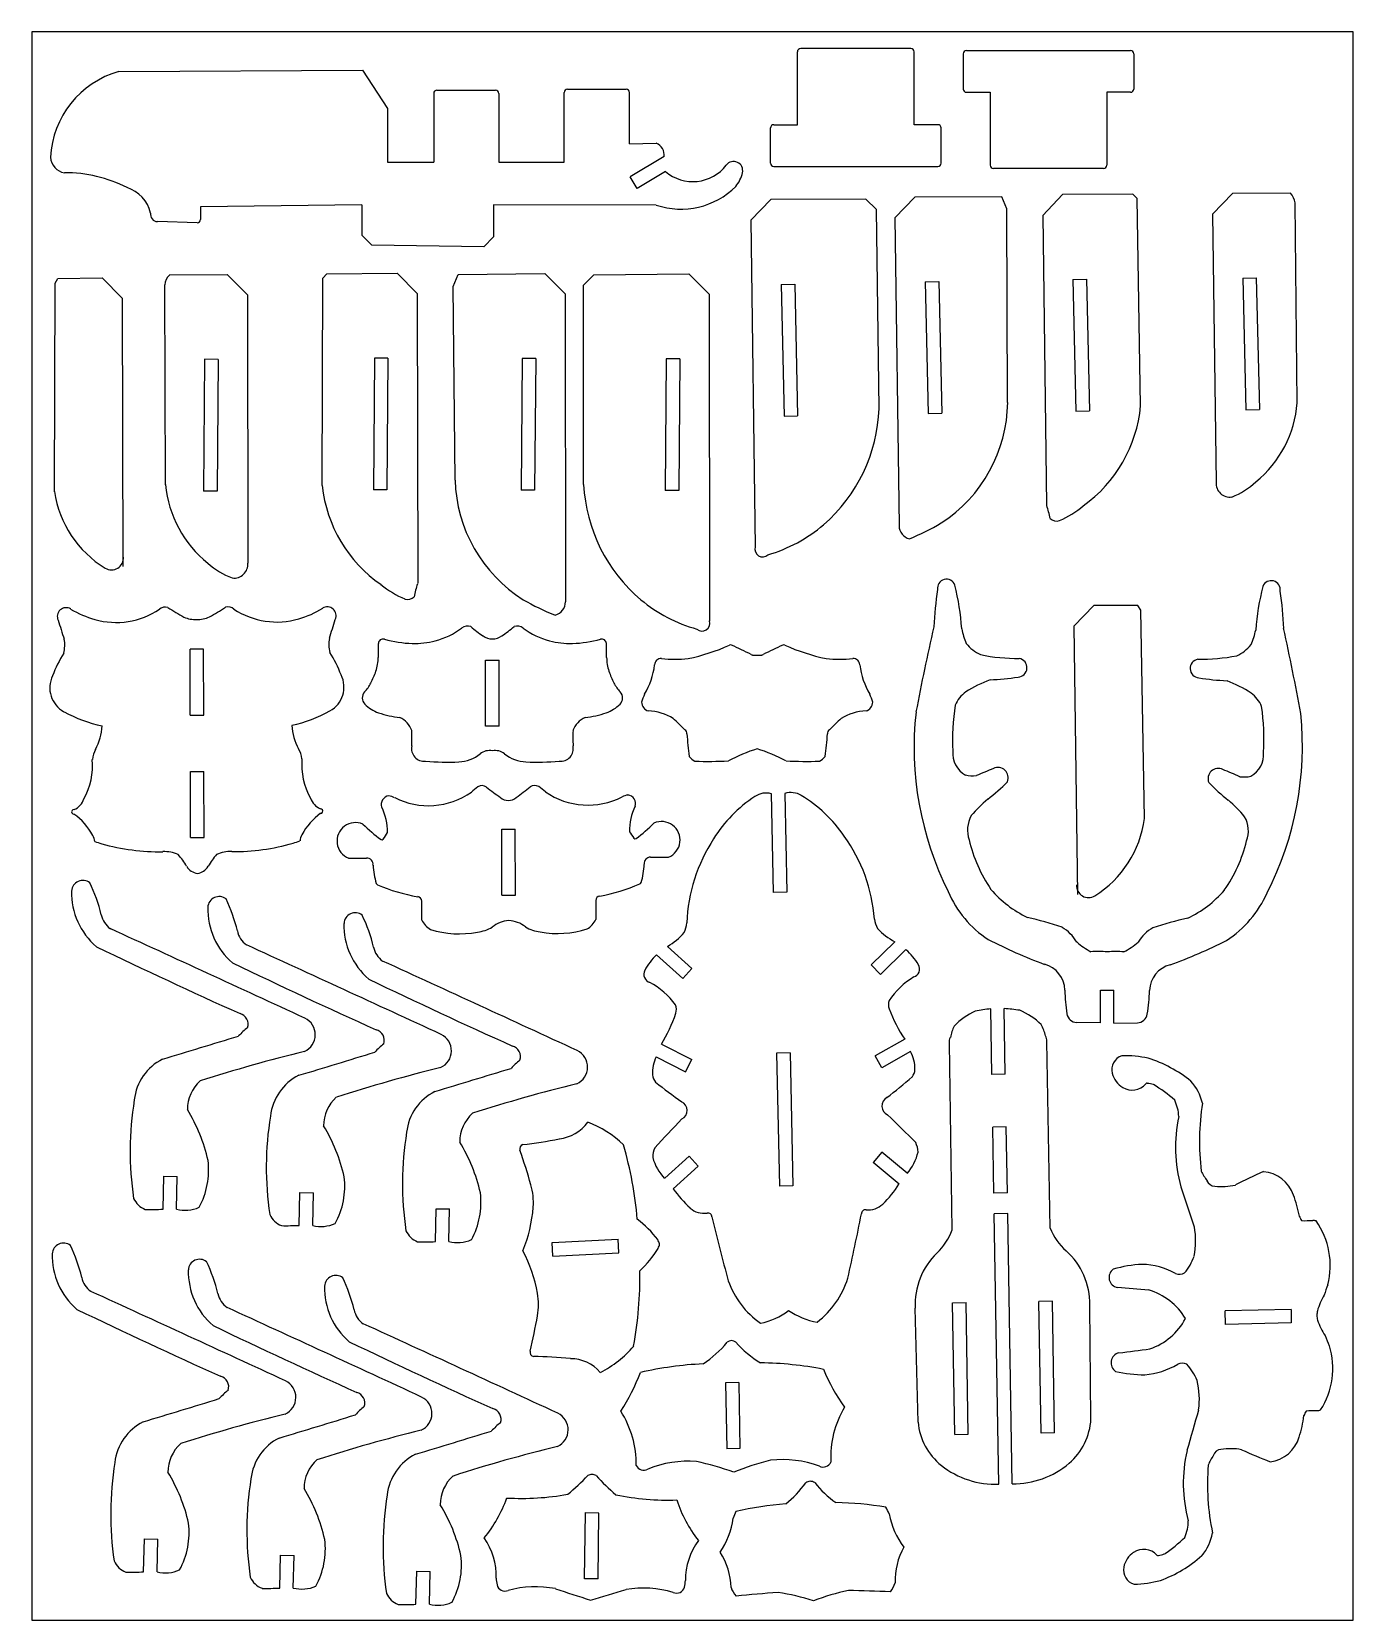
# Model space of a CAD drawing. Extents: x 6 to 206, y 6 to 247.
import ezdxf

# ---------------------------------------------------------------- set-up
doc = ezdxf.new("R2010")
doc.units = 0
doc.header["$MEASUREMENT"] = 0
doc.layers.get('0').update_dxf_attribs({"linetype": 'CONTINUOUS'})

msp = doc.modelspace()

# ---------------------------------------------------------------- linework, layer by layer
at = {"linetype": 'CONTINUOUS'}
for p, q in [((206.32, 246.77), (5.69, 246.77)), ((5.69, 246.77), (5.69, 5.58)), ((206.32, 5.58), (206.32, 246.77)), ((121.93, 232.66), (121.93, 243.72)), ((139.16, 244.22), (122.43, 244.22)), ((139.66, 232.66), (139.66, 243.72)), ((147.6, 243.92), (172.52, 243.92)), ((147.1, 243.42), (147.1, 238.08)), ((173.02, 243.42), (173.02, 238.08)), ((18.91, 240.74), (55.89, 240.92)), ((55.89, 240.92), (59.71, 235.13)), ((66.71, 237.4), (66.71, 226.98)), ((67.21, 237.9), (76.11, 237.9)), ((76.61, 237.4), (76.61, 226.98)), ((86.52, 226.98), (86.52, 237.54)), ((87.02, 238.04), (95.92, 238.04)), ((96.42, 229.76), (96.42, 237.54)), ((147.6, 237.58), (151.2, 237.58)), ((151.2, 237.58), (151.2, 226.52)), ((168.92, 237.58), (168.92, 226.52)), ((172.52, 237.58), (168.92, 237.58)), ((59.71, 235.13), (59.71, 226.98)), ((117.84, 226.82), (117.84, 232.16)), ((118.34, 232.66), (121.93, 232.66)), ((143.25, 232.66), (139.66, 232.66)), ((143.75, 226.82), (143.75, 232.16)), ((96.42, 229.76), (100.49, 229.85)), ((59.71, 226.98), (66.71, 226.98)), ((76.61, 226.98), (86.52, 226.98)), ((101.69, 227.81), (96.56, 224.75)), ((97.61, 222.99), (96.56, 224.75)), ((101.9, 225.55), (97.61, 222.99)), ((118.34, 226.32), (143.25, 226.32)), ((168.42, 226.02), (151.7, 226.02)), ((162.19, 222.04), (159.18, 218.89)), ((172.84, 222.09), (162.19, 222.04)), ((173.5, 221.46), (172.84, 222.09)), ((187.99, 222.23), (184.97, 219.08)), ((196.78, 222.26), (187.99, 222.23)), ((55.81, 220.48), (31.31, 220.21)), ((31.31, 220.21), (31.31, 218.26)), ((55.81, 220.48), (55.81, 215.88)), ((100.48, 220.46), (75.81, 220.5)), ((75.81, 220.5), (75.81, 215.62)), ((117.89, 221.3), (114.87, 218.15)), ((132.34, 221.35), (117.89, 221.3)), ((133.94, 219.8), (132.34, 221.35)), ((134.34, 189.55), (133.94, 219.8)), ((139.76, 221.67), (136.75, 218.52)), ((152.95, 221.72), (139.76, 221.67)), ((153.71, 219.88), (152.95, 221.72)), ((153.85, 190.5), (153.71, 219.88)), ((174.04, 189.96), (173.5, 221.46)), ((197.82, 190.44), (197.5, 220.78)), ((30.79, 217.76), (24.77, 217.94)), ((114.87, 218.15), (115.52, 168.54)), ((136.75, 218.52), (137.36, 171.77)), ((159.18, 218.89), (159.75, 174.91)), ((184.97, 219.08), (185.51, 178.35)), ((55.81, 215.88), (57.31, 214.36)), ((75.81, 215.62), (74.31, 214.14)), ((74.31, 214.14), (57.31, 214.36)), ((26.57, 209.84), (35.37, 209.93)), ((35.37, 209.93), (38.42, 206.82)), ((49.86, 209.37), (50.51, 210.01)), ((50.51, 210.01), (61.16, 210.12)), ((61.16, 210.12), (64.22, 207.01)), ((69.67, 208.07), (70.4, 209.93)), ((70.4, 209.93), (83.6, 210.07)), ((83.6, 210.07), (86.65, 206.96)), ((89.44, 208.28), (91.02, 209.86)), ((91.02, 209.86), (105.47, 210.01)), ((105.47, 210.01), (108.53, 206.91)), ((9.14, 176.94), (9.22, 208.58)), ((9.22, 208.58), (9.66, 209.33)), ((9.66, 209.33), (16.37, 209.41)), ((16.37, 209.41), (19.43, 206.3)), ((25.99, 178), (25.87, 208.34)), ((49.78, 177.87), (49.86, 209.37)), ((69.96, 178.7), (69.67, 208.07)), ((89.48, 178.03), (89.44, 208.28)), ((119.47, 208.41), (121.52, 208.46)), ((119.47, 208.41), (119.92, 188.42)), ((121.52, 208.46), (121.97, 188.46)), ((141.34, 208.79), (143.39, 208.83)), ((141.34, 208.79), (141.79, 188.79)), ((143.39, 208.83), (143.84, 188.84)), ((163.77, 209.16), (165.82, 209.21)), ((163.77, 209.16), (164.22, 189.16)), ((165.82, 209.21), (166.27, 189.21)), ((189.57, 209.35), (191.61, 209.39)), ((189.57, 209.35), (190.02, 189.35)), ((191.61, 209.39), (192.07, 189.4)), ((19.43, 206.3), (19.49, 165.57)), ((38.42, 206.82), (38.48, 166.09)), ((64.22, 207.01), (64.28, 163.03)), ((86.65, 206.96), (86.72, 160.21)), ((108.53, 206.91), (108.6, 157.3)), ((31.92, 197.04), (31.76, 177.04)), ((33.97, 197.02), (31.92, 197.04)), ((33.97, 197.02), (33.81, 177.02)), ((57.72, 197.23), (57.55, 177.23)), ((59.77, 197.21), (57.72, 197.23)), ((59.77, 197.21), (59.6, 177.21)), ((80.15, 197.18), (79.99, 177.18)), ((82.2, 197.16), (80.15, 197.18)), ((82.2, 197.16), (82.04, 177.16)), ((102.03, 197.12), (101.86, 177.12)), ((104.08, 197.11), (102.03, 197.12)), ((104.08, 197.11), (103.91, 177.11)), ((119.92, 188.42), (121.97, 188.46)), ((141.79, 188.79), (143.84, 188.84)), ((164.22, 189.16), (166.27, 189.21)), ((190.02, 189.35), (192.07, 189.4)), ((33.81, 177.02), (31.76, 177.04)), ((59.6, 177.21), (57.55, 177.23)), ((82.04, 177.16), (79.99, 177.18)), ((103.91, 177.11), (101.86, 177.12)), ((166.92, 159.65), (163.9, 156.5)), ((173.63, 159.68), (166.92, 159.65)), ((174.08, 158.93), (173.63, 159.68)), ((174.62, 127.3), (174.08, 158.93)), ((163.9, 156.5), (164.44, 115.78)), ((31.77, 153.02), (29.72, 153.01)), ((29.75, 143.02), (29.72, 153.01)), ((31.8, 143.02), (31.77, 153.02)), ((74.6, 141.34), (74.6, 151.34)), ((74.6, 151.34), (76.65, 151.34)), ((76.65, 141.34), (76.65, 151.34)), ((29.75, 143.02), (31.8, 143.02)), ((76.65, 141.34), (74.6, 141.34)), ((29.77, 134.43), (31.82, 134.43)), ((29.8, 124.43), (29.77, 134.43)), ((31.85, 124.43), (31.82, 134.43)), ((117.96, 131.09), (118.27, 116.09)), ((120.02, 131.13), (120.32, 116.13)), ((77.04, 125.69), (79.09, 125.7)), ((77.07, 115.69), (77.04, 125.69)), ((79.13, 115.7), (79.09, 125.7)), ((29.8, 124.43), (31.85, 124.43)), ((120.32, 116.13), (118.27, 116.09)), ((77.07, 115.69), (79.13, 115.7)), ((136.71, 108.61), (133.13, 105.11)), ((100.56, 106.62), (104.55, 103.03)), ((102.21, 107.9), (105.92, 104.55)), ((138.41, 107.4), (134.57, 103.65)), ((105.92, 104.55), (104.55, 103.03)), ((133.13, 105.11), (134.57, 103.65)), ((167.93, 96.27), (167.95, 101.27)), ((167.95, 101.27), (170, 101.26)), ((169.98, 96.26), (170, 101.26)), ((151.45, 88.45), (151.28, 98.41)), ((153.5, 88.49), (153.33, 98.45)), ((167.93, 96.27), (164.34, 96.35)), ((169.98, 96.26), (173.56, 96.31)), ((101.28, 93.03), (105.89, 90.7)), ((120.82, 91.74), (118.77, 91.7)), ((118.77, 91.7), (119.19, 71.5)), ((120.82, 91.74), (121.24, 71.54)), ((138.25, 93.79), (133.74, 91.27)), ((139.11, 91.92), (134.74, 89.48)), ((145.44, 64.86), (145, 93.21)), ((160.31, 65.12), (159.78, 93.47)), ((100.5, 91.13), (104.96, 88.87)), ((104.96, 88.87), (105.89, 90.7)), ((134.74, 89.48), (133.74, 91.27)), ((153.5, 88.49), (151.45, 88.45)), ((153.63, 80.48), (151.59, 80.44)), ((151.76, 70.45), (151.59, 80.44)), ((153.81, 70.48), (153.63, 80.48)), ((101.78, 72.68), (105.49, 76.03)), ((105.49, 76.03), (106.86, 74.51)), ((134.74, 76.63), (133.43, 75.06)), ((137.36, 71.79), (133.43, 75.06)), ((138.58, 73.44), (134.74, 76.63)), ((25.62, 67.99), (25.73, 72.99)), ((25.73, 72.99), (27.78, 72.94)), ((27.67, 67.99), (27.78, 72.94)), ((103.07, 71.09), (106.86, 74.51)), ((46.29, 65.53), (46.41, 70.53)), ((46.41, 70.53), (48.46, 70.48)), ((48.34, 65.53), (48.46, 70.48)), ((121.24, 71.54), (119.19, 71.5)), ((153.81, 70.48), (151.76, 70.45)), ((66.97, 63.07), (67.08, 68.07)), ((67.08, 68.07), (69.13, 68.03)), ((69.02, 63.07), (69.13, 68.03)), ((153.86, 67.33), (151.81, 67.29)), ((152.51, 26.24), (151.81, 67.29)), ((154.56, 26.28), (153.86, 67.33)), ((84.71, 62.92), (94.7, 63.43)), ((84.81, 60.88), (84.71, 62.92)), ((94.8, 61.38), (94.7, 63.43)), ((84.81, 60.88), (94.8, 61.38)), ((145.49, 53.77), (147.54, 53.81)), ((145.83, 33.77), (145.49, 53.77)), ((147.88, 33.81), (147.54, 53.81)), ((160.64, 54.03), (158.59, 54)), ((158.93, 34), (158.59, 54)), ((160.98, 34.03), (160.64, 54.03)), ((166.5, 36.13), (166.32, 53.44)), ((140.25, 35.68), (139.83, 52.99)), ((196.88, 52.78), (186.88, 52.55)), ((186.93, 50.5), (186.88, 52.55)), ((196.92, 50.73), (186.93, 50.5)), ((196.88, 52.78), (196.92, 50.73)), ((113.03, 41.67), (111.02, 41.63)), ((111.02, 41.63), (111.22, 31.63)), ((113.03, 41.67), (113.18, 31.67)), ((145.83, 33.77), (147.88, 33.81)), ((160.98, 34.03), (158.93, 34)), ((113.18, 31.67), (111.22, 31.63)), ((89.63, 11.87), (89.75, 21.93)), ((91.8, 21.85), (89.75, 21.87)), ((91.68, 11.85), (91.8, 21.85)), ((22.66, 12.92), (22.78, 17.92)), ((22.78, 17.92), (24.83, 17.88)), ((24.71, 12.92), (24.83, 17.88)), ((43.34, 10.47), (43.45, 15.47)), ((43.45, 15.47), (45.5, 15.42)), ((45.39, 10.47), (45.5, 15.42)), ((64.01, 8.01), (64.13, 13.01)), ((64.13, 13.01), (66.18, 12.96)), ((66.06, 8.01), (66.18, 12.96)), ((91.68, 11.85), (89.63, 11.87)), ((5.69, 5.58), (206.32, 5.58))]:
    msp.add_line(p, q, dxfattribs=at)
for centre, radius, start, end in [((122.43, 243.72), 0.5, 90, 180), ((139.16, 243.72), 0.5, 0, 90), ((147.6, 243.42), 0.5, 90, 180), ((172.52, 243.42), 0.5, 0, 90), ((22.83, 226.96), 14.33, 105.8583, 176.9804), ((67.21, 237.4), 0.5, 90, 180), ((76.11, 237.4), 0.5, 0, 90), ((87.02, 237.54), 0.5, 90, 180), ((95.92, 237.54), 0.5, 0, 90), ((147.6, 238.08), 0.5, 180, 270), ((172.52, 238.08), 0.5, 270, 0), ((118.34, 232.16), 0.5, 90, 180), ((143.25, 232.16), 0.5, 0, 90), ((99.83, 228.08), 1.88, 351.6129, 69.6065), ((11.02, 227.85), 2.51, 183.2468, 261.5374), ((112.24, 225.68), 1.39, 347.2467, 142.844), ((118.34, 226.82), 0.5, 180, 270), ((143.25, 226.82), 0.5, 270, 0), ((10.74, 204.73), 20.64, 62.8764, 90.2578), ((106.06, 230.37), 6.36, 229.197, 322.844), ((108.72, 226.48), 5, 320.1807, 347.2467), ((151.7, 226.52), 0.5, 180, 270), ((168.42, 226.52), 0.5, 270, 0), ((18.5, 217.97), 5.39, 13.7132, 72.114), ((104.26, 231.59), 11.75, 251.2483, 314.9788), ((194.89, 220.42), 2.64, 7.7047, 44.2248), ((24.8, 219.03), 1.09, 168.3643, 268.2837), ((30.81, 218.26), 0.5, 268.2837, 0), ((28.49, 208.02), 2.64, 136.6068, 173.1269), ((109.77, 190.47), 24.59, 311.0057, 357.8589), ((131.7, 190.77), 22.16, 303.0344, 359.3071), ((153.08, 191.91), 21.05, 305.5807, 354.6874), ((180.7, 191.75), 17.17, 309.1908, 355.6353), ((92.11, 179.29), 22.16, 181.5245, 237.7971), ((25.36, 179.34), 16.4, 188.401, 238.6596), ((43.09, 179.56), 17.17, 185.1963, 231.6407), ((70.71, 180.12), 21.05, 186.1441, 235.2508), ((114.03, 179.31), 24.59, 182.9727, 229.8259), ((187.59, 178.2), 2.09, 175.7459, 278.3154), ((184.03, 186.29), 10.87, 290.8072, 313.7569), ((122.95, 163.99), 38.42, 13.3876, 16.4112), ((155.84, 186.09), 14.76, 293.5791, 310.0444), ((111.12, 189.14), 22.69, 286.2338, 310.6449), ((139.47, 171.83), 2.11, 181.7504, 255.6371), ((125.47, 202.81), 35.67, 292.1909, 300.8727), ((161.28, 173.83), 1.35, 224.3652, 289.682), ((17.78, 166.88), 1.82, 238.6596, 4.4015), ((116.66, 168.22), 1.18, 163.8941, 312.8771), ((39.84, 174.06), 10.87, 227.0747, 250.0244), ((36.4, 165.91), 2.09, 262.5162, 5.0856), ((68.04, 174.26), 14.76, 230.7871, 247.2525), ((101.24, 152.64), 38.42, 164.4203, 167.444), ((191.64, 154.22), 49.05, 170.8001, 177.4394), ((144.57, 162.27), 1.37, 20.5308, 188.8461), ((107.95, 153.46), 39.02, 3.901, 13.7704), ((230.42, 152.95), 39.02, 165.7496, 175.6189), ((193.88, 162.06), 1.37, 350.6739, 158.9892), ((146.75, 154.4), 49.05, 2.0806, 8.7199), ((10.89, 158), 1.33, 58.0738, 205.806), ((25.95, 158.13), 1.29, 72.2958, 132.8531), ((49.61, 195.58), 43.05, 237.2759, 241.0694), ((11.62, 195.47), 43.05, 299.271, 303.0646), ((35.51, 158.16), 1.29, 47.4874, 108.0446), ((42, 172.11), 15.08, 286.2251, 301.4016), ((50.56, 158.12), 1.33, 334.5344, 122.2667), ((62.77, 161.92), 1.35, 251.1496, 316.4664), ((98.15, 191.42), 35.67, 239.9589, 248.6407), ((84.61, 160.24), 2.11, 285.1945, 359.0812), ((112.7, 177.95), 22.69, 230.1867, 254.5977), ((109.6, 187.39), 104.3, 196.6946, 198.3489), ((19.37, 172.04), 15.08, 238.9388, 254.1154), ((18.5, 168.86), 11.78, 253.9497, 303.8691), ((30.65, 162.1), 4.59, 246.0983, 270.9911), ((30.78, 162.1), 4.59, 269.3494, 294.2421), ((42.89, 168.93), 11.78, 236.4713, 286.3908), ((-48.32, 186.92), 104.3, 341.9916, 343.6458), ((107.47, 156.96), 1.18, 227.9545, 16.9375), ((6.12, 153.65), 4.58, 344.4237, 11.3884), ((55.36, 153.79), 4.58, 168.952, 195.9167), ((59.03, 153.84), 0.724, 74.447, 177.7263), ((64, 171.71), 17.82, 254.447, 268.2826), ((63.99, 165.53), 11.62, 284.7416, 306.8309), ((71.86, 155.02), 1.51, 71.408, 126.8309), ((86.22, 172.81), 21.46, 229.6771, 235.9194), ((75.58, 156.93), 2.34, 233.8986, 271.1241), ((75.67, 156.93), 2.34, 268.8759, 306.1014), ((65.02, 172.81), 21.46, 304.0806, 310.3229), ((79.39, 155.02), 1.51, 53.1691, 108.592), ((87.26, 165.53), 11.62, 233.1691, 255.2584), ((87.25, 171.71), 17.82, 271.7174, 285.553), ((92.22, 153.84), 0.724, 2.2737, 105.553), ((497.56, 75.5), 364.03, 167.1585, 169.2352), ((156.27, 157.84), 9.54, 190.4087, 204.3719), ((182.15, 157.73), 9.54, 335.148, 349.1112), ((-159.83, 78.26), 364.03, 10.2848, 12.3615), ((27.4, 142.07), 19.79, 148.4902, 159.5733), ((34.14, 142.09), 19.79, 20.7671, 31.8502), ((96.08, 152.37), 37.81, 177.7263, 180.8982), ((63.83, 166.1), 12.21, 268.2826, 284.7416), ((87.41, 166.1), 12.21, 255.2584, 271.7174), ((55.16, 152.37), 37.81, 359.1018, 2.2737), ((98.94, 182.11), 31.17, 281.8628, 293.983), ((111.79, 153.3), 0.376, 66.3795, 117.8572), ((86.85, 97.59), 61.41, 62.808, 65.8859), ((115.15, 152.53), 0.389, 232.4967, 266.5151), ((115.57, 158.78), 6.66, 266.1637, 272.2099), ((116.08, 158.78), 6.66, 267.7901, 273.8363), ((116.5, 152.53), 0.389, 273.4849, 307.5033), ((144.8, 97.59), 61.41, 114.1141, 117.192), ((119.87, 153.3), 0.376, 62.1428, 113.6205), ((132.71, 182.11), 31.17, 246.017, 258.1372), ((152.04, 157.34), 5.64, 217.6401, 245.8533), ((155.48, 179.79), 28.18, 258.2345, 270.2947), ((183.12, 179.67), 28.18, 269.2253, 281.2854), ((186.37, 157.2), 5.64, 293.6666, 321.8799), ((43.73, 154.74), 15.08, 332.9872, 340.3738), ((52.29, 151.69), 5.99, 340.3738, 0.8982), ((98.96, 151.69), 5.99, 179.1018, 199.6262), ((107.52, 154.74), 15.08, 199.6262, 207.0128), ((88.7, 152.14), 11.65, 329.2991, 352.5334), ((101.23, 150.63), 0.98, 85.7758, 180.3866), ((103.33, 173.56), 22.05, 264.7387, 275.2613), ((128.33, 173.56), 22.05, 264.7387, 275.2613), ((130.42, 150.63), 0.98, 359.6134, 94.2242), ((142.95, 152.14), 11.65, 187.4666, 210.7009), ((155.37, 150.21), 1.42, 273.2808, 79.6461), ((182.98, 150.1), 1.42, 99.8739, 266.2392), ((12.56, 147.16), 4.14, 153.8175, 241.313), ((48.95, 147.26), 4.14, 299.0274, 26.523), ((51.9, 150.57), 5.91, 316.9543, 332.9872), ((99.35, 150.57), 5.91, 207.0128, 223.0457), ((160.53, 125.03), 25.16, 111.8256, 121.2205), ((150.17, 181.09), 32.72, 271.7585, 279.2851), ((188.44, 180.93), 32.72, 260.2349, 267.7614), ((177.61, 124.96), 25.16, 58.2995, 67.6944), ((57.2, 145.62), 1.34, 136.9543, 224.5754), ((94.05, 145.62), 1.34, 315.4246, 43.0457), ((110.61, 141.14), 12.92, 156.9804, 162.6386), ((99.73, 145.04), 1.46, 181.7469, 252.6886), ((131.92, 145.04), 1.46, 287.3114, 358.2531), ((121.04, 141.14), 12.92, 17.3614, 23.0196), ((150.38, 142.63), 4.86, 126.4096, 157.2627), ((187.91, 142.48), 4.86, 22.2573, 53.1103), ((20.66, 161.76), 20.83, 241.058, 258.1124), ((40.77, 161.82), 20.83, 282.228, 299.2824), ((60.09, 148.46), 5.39, 224.5754, 250.9866), ((62.95, 156.77), 14.17, 250.9866, 264.364), ((60.2, 139.56), 3.38, 19.2402, 66.3659), ((91.05, 139.56), 3.38, 113.6341, 160.7598), ((88.3, 156.77), 14.17, 275.636, 289.0134), ((91.16, 148.46), 5.39, 289.0134, 315.4246), ((99.13, 136.31), 7.34, 57.5224, 88.6579), ((69.6, 106.32), 49.29, 44.3662, 47.2303), ((162.05, 106.32), 49.29, 132.7697, 135.6338), ((132.52, 136.31), 7.34, 91.3421, 122.4776), ((188.66, 138.14), 49.01, 173.7285, 206.5751), ((180.97, 139.22), 35.48, 171.419, 182.6894), ((157.29, 139.32), 35.48, 356.8306, 8.101), ((149.6, 138.3), 49.01, 332.9448, 5.7914), ((8.21, 141.74), 8.17, 331.2994, 357.4544), ((53.34, 141.87), 8.17, 182.8861, 209.041), ((16.48, 139.66), 46.92, 358.3873, 1.2421), ((134.77, 139.66), 46.92, 178.7579, 181.6127), ((104.49, 140.21), 0.669, 355.557, 59.3143), ((149.53, 142.83), 44.45, 183.4537, 187.8802), ((82.12, 142.83), 44.45, 352.1198, 356.5463), ((127.16, 140.21), 0.669, 120.6857, 184.443), ((18.75, 135.86), 3.89, 149.9846, 173.7852), ((42.84, 135.94), 3.89, 6.5553, 30.3559), ((65.28, 137.94), 1.94, 167.9972, 275.6401), ((75.24, 135.29), 2.35, 80.6168, 128.465), ((76.01, 135.29), 2.35, 51.535, 99.3832), ((85.97, 137.94), 1.94, 264.3599, 12.0028), ((123.27, 114.02), 25.01, 107.319, 118.2046), ((108.38, 114.02), 25.01, 61.7954, 72.681), ((149.24, 137.19), 3.73, 174.4113, 241.3559), ((4.51, 135.35), 10.4, 330.8402, 5.139), ((57.07, 135.51), 10.4, 175.2015, 209.5002), ((68.78, 175.88), 40.01, 265.25, 272.5061), ((70.28, 141.53), 5.62, 272.5061, 308.465), ((80.96, 141.53), 5.62, 231.535, 267.4939), ((82.47, 175.88), 40.01, 267.4939, 274.75), ((107.63, 138.45), 2.74, 218.8075, 242.8454), ((108.3, 203.08), 67.09, 268.361, 272.689), ((123.35, 203.08), 67.09, 267.311, 271.639), ((124.02, 138.45), 2.74, 297.1546, 321.1925), ((189, 137.02), 3.73, 298.164, 5.1087), ((148.52, 138.28), 4.48, 256.3134, 277.5276), ((233.07, -67.29), 217.95, 111.9234, 112.6605), ((131.15, 155.39), 31.94, 308.0361, 315.2362), ((152.38, 133.5), 1.56, 337.5335, 116.1111), ((185.83, 133.36), 1.56, 63.4089, 201.9865), ((207.25, 155.08), 31.94, 224.2837, 231.4838), ((103.46, -66.75), 217.95, 66.8594, 67.5966), ((189.74, 138.1), 4.48, 261.9924, 283.2065), ((11.03, 131.15), 2.71, 293.8704, 341.4486), ((50.58, 131.27), 2.71, 198.8918, 246.47), ((60.07, 129.44), 1.33, 98.093, 197.883), ((59.52, 128), 2.78, 62.9819, 82.4426), ((65.91, 140.64), 11.38, 243.238, 304.9619), ((85.24, 116.75), 19.4, 127.4981, 131.3344), ((74.04, 131.12), 1.19, 54.3584, 120.7231), ((118.08, 187.87), 70.65, 232.1523, 234.2975), ((77.96, 131.72), 1.65, 227.7019, 273.0267), ((78.13, 131.72), 1.65, 267.373, 312.6979), ((37.62, 187.59), 70.65, 306.1023, 308.2474), ((82.05, 131.14), 1.19, 59.6767, 126.0413), ((70.95, 116.7), 19.4, 49.0653, 52.9017), ((90.12, 140.73), 11.38, 235.4378, 297.1618), ((96.6, 128.13), 2.78, 97.9571, 117.4179), ((96.03, 129.57), 1.33, 342.5167, 82.3068), ((127.14, 113.06), 21.13, 123.5516, 148.0552), ((117.19, 128.07), 3.11, 75.575, 123.5516), ((120.92, 128.15), 3.11, 58.7986, 106.7752), ((111.58, 112.74), 21.13, 34.2949, 58.7986), ((12.08, 128.33), 0.34, 82.9339, 270.5858), ((6.61, 120.29), 9.45, 28.1878, 54.6162), ((55.06, 120.43), 9.45, 125.7243, 152.1527), ((49.55, 128.44), 0.34, 269.7547, 97.4066), ((51.19, 125.21), 8.53, 359.8732, 26.6723), ((104.95, 125.39), 8.53, 153.7274, 180.5266), ((161.28, 117.26), 16.66, 128.8585, 140.9828), ((176.8, 117.2), 16.66, 38.5372, 50.6615), ((54.84, 123.89), 2.81, 66.1535, 248.3251), ((71.17, 141.6), 21.45, 224.8814, 234.4937), ((84.85, 141.65), 21.45, 305.9061, 315.5183), ((101.31, 124.05), 2.81, 292.0747, 114.2462), ((152.12, 125.56), 4.37, 149.9582, 199.7368), ((158.36, 129.46), 16.4, 302.172, 352.4305), ((186.03, 125.42), 4.37, 339.7831, 29.5617), ((13.3, 123.7), 1.95, 3.5268, 32.4941), ((24.59, 151.8), 29.5, 251.5358, 253.6956), ((24.99, 153.78), 31.51, 254.0043, 271.0946), ((36.49, 153.81), 31.51, 269.2458, 286.3361), ((36.9, 151.84), 29.5, 286.6449, 288.8046), ((48.36, 123.81), 1.95, 147.8464, 176.8137), ((58.85, 124.32), 0.232, 234.4937, 324.4207), ((41.06, 137.05), 22.11, 324.4207, 327.5475), ((114.99, 137.31), 22.11, 212.8523, 215.979), ((97.29, 124.46), 0.232, 215.979, 305.9061), ((130.25, 110.48), 25.13, 146.8201, 177.7633), ((108.59, 110.04), 25.13, 4.5868, 35.53), ((170.03, 129.29), 22.63, 193.2831, 214.2308), ((168.15, 129.3), 22.63, 325.2891, 346.2369), ((25.87, 117.49), 4.8, 64.7101, 93.3773), ((20.59, 115.17), 9.9, 29.5769, 42.2443), ((41.11, 115.23), 9.9, 138.0961, 150.7636), ((35.82, 117.52), 4.8, 86.9631, 115.6304), ((54.48, 218.55), 97.28, 269.5972, 271.2023), ((56.54, 120.34), 0.96, 352.6583, 91.2023), ((99.62, 120.49), 0.96, 89.1975, 187.7414), ((101, 218.72), 97.28, 269.1975, 270.8025), ((31.07, 121.11), 2.14, 209.5769, 263.9571), ((30.6, 121.11), 2.14, 276.3834, 330.7636), ((70.42, 121.04), 12.95, 183.6617, 196.0848), ((85.75, 121.09), 12.95, 344.315, 356.7381), ((22.49, 116.02), 10.76, 178.5065, 229.4701), ((13.45, 116.21), 1.71, 51.8266, 176.8461), ((-8.28, 106.73), 25.23, 13.6977, 25.4195), ((58.39, 117.67), 0.471, 207.0881, 243.7801), ((69.07, 142.87), 27.84, 246.9869, 260.0901), ((86.94, 142.93), 27.84, 280.3096, 293.4129), ((97.79, 117.8), 0.471, 296.6197, 333.3117), ((160.07, 122.78), 16.6, 203.3034, 236.4706), ((164.16, 127.5), 16.87, 220.4399, 244.2997), ((166.13, 117.12), 1.82, 176.4301, 302.172), ((174.01, 127.46), 16.87, 295.2202, 319.08), ((178.05, 122.71), 16.6, 303.0493, 336.2166), ((34.12, 113.75), 1.71, 51.8266, 176.8461), ((43.17, 113.56), 10.76, 178.5065, 229.4701), ((12.4, 104.27), 25.23, 13.6977, 25.4195), ((64.2, 114.77), 0.684, 0.6078, 83.2969), ((-332.91, 110.55), 397.82, 0.1917, 0.6078), ((92.01, 114.86), 0.684, 97.1028, 179.7919), ((489.14, 113.42), 397.82, 179.7919, 180.2081), ((19.56, 113.36), 3.39, 191.274, 234.9805), ((63.84, 111.11), 10.76, 178.5065, 229.4701), ((54.8, 111.29), 1.71, 51.8266, 176.8461), ((33.07, 101.81), 25.23, 13.6977, 25.4195), ((68.1, 113.53), 3.6, 207.2544, 238.3284), ((78.35, 107.51), 4.31, 93.1148, 129.6154), ((77.91, 107.51), 4.31, 50.7844, 87.285), ((88.11, 113.6), 3.6, 302.0714, 333.1453), ((101.43, 111.69), 3.71, 332.9223, 356.5282), ((137.33, 112.43), 3.71, 185.8219, 209.4278), ((139.56, 41.76), 72.63, 71.9138, 76.239), ((197.88, 41.51), 72.63, 103.281, 107.6062), ((-4045.72, -8759.86), 9756.82, 65.197652, 65.388669), ((40.23, 110.91), 3.39, 191.274, 234.9805), ((70.6, 124.55), 14.75, 252.6917, 280.7123), ((72.74, 115.53), 5.5, 276.2966, 301.3316), ((83.46, 115.57), 5.5, 239.0682, 264.1031), ((85.54, 124.6), 14.75, 259.6875, 287.7081), ((96.81, 116.97), 10.56, 300.7654, 318.6846), ((141.74, 117.89), 10.56, 223.6655, 241.5848), ((189.59, 184.91), 85.25, 243.0121, 249.2841), ((158.88, 105.33), 6.34, 30.6575, 59.414), ((170.87, 115.79), 9.73, 227.9066, 243.362), ((179.09, 105.25), 6.34, 120.1059, 148.8625), ((149.05, 185.08), 85.25, 290.2358, 296.5079), ((417.72, 943.04), 927, 244.285, 245.772), ((-4025.05, -8762.32), 9756.82, 65.197652, 65.388669), ((60.9, 108.45), 3.39, 191.274, 234.9805), ((107.27, 99.6), 9.71, 133.6973, 151.3137), ((131.99, 100.11), 9.71, 31.0364, 48.6528), ((167.62, 84.12), 23, 86.5742, 92.7892), ((170.18, 84.11), 23, 86.7308, 92.9458), ((167.2, 115.81), 9.73, 296.1579, 311.6133), ((438.4, 940.58), 927, 244.285, 245.772), ((-4004.37, -8764.78), 9756.82, 65.197652, 65.388669), ((99.86, 103.66), 1.26, 151.3137, 255.8391), ((139.23, 104.46), 1.26, 286.5111, 31.0364), ((158.43, 101.19), 4.11, 1.0898, 75.8256), ((179.51, 101.1), 4.11, 103.6944, 178.4302), ((459.07, 938.12), 927, 244.285, 245.772), ((93.6, 91.78), 12.2, 36.3662, 60.8333), ((145.97, 92.85), 12.2, 121.5169, 145.984), ((101.67, 98.33), 1.89, 341.7684, 21.3603), ((137.64, 99.06), 1.89, 160.9898, 200.5818), ((189.71, 101.78), 27.17, 181.0898, 188.7416), ((148.24, 101.96), 27.17, 350.7783, 358.4302), ((36.86, 96.07), 1.68, 341.8794, 74.6133), ((45.95, 94.49), 2.78, 294.2995, 64.1596), ((82.36, 104.69), 22.22, 328.3619, 341.7684), ((156.67, 106.21), 22.22, 200.5818, 213.9882), ((153.36, 88.44), 10.6, 114.6543, 136.0079), ((152.64, 80.6), 17.86, 94.3628, 101.9433), ((152.58, 80.6), 17.86, 80.0176, 87.5982), ((151.59, 88.41), 10.6, 45.9531, 67.3066), ((164.37, 97.89), 1.54, 188.7416, 268.7361), ((173.54, 97.85), 1.54, 270.7839, 350.7783), ((-497.3, 1827.58), 1813.8, 286.75372, 287.13526), ((44.67, 87.45), 10.21, 127.4809, 137.8686), ((57.54, 93.61), 1.68, 341.8794, 74.6133), ((66.62, 92.03), 2.78, 294.2995, 64.1596), ((146.12, 93.46), 1.15, 147.6573, 192.3823), ((153.3, 92.29), 8.34, 155.0963, 167.6684), ((151.52, 92.26), 8.34, 14.2926, 26.8646), ((158.65, 93.68), 1.15, 349.5786, 34.3037), ((103.71, -137.95), 236.77, 103.8352, 107.8192), ((-476.62, 1825.13), 1813.8, 286.75372, 287.13526), ((65.35, 84.99), 10.21, 127.4809, 137.8686), ((78.21, 91.15), 1.68, 341.8794, 74.6133), ((87.3, 89.57), 2.78, 294.2995, 64.1596), ((134.42, 89.32), 5.36, 358.9683, 29.099), ((29.11, 83.72), 7.91, 116.8005, 173.6442), ((124.39, -140.41), 236.77, 103.8352, 107.8192), ((-455.95, 1822.67), 1813.8, 286.75372, 287.13526), ((86.02, 82.53), 10.21, 127.4809, 137.8686), ((105.28, 88.72), 5.36, 153.2511, 183.3819), ((171.94, 89.16), 2.27, 109.6089, 193.4575), ((171.48, 73.39), 17.91, 78.0188, 90.9662), ((169.03, 71.64), 20.24, 51.3537, 72.2694), ((35.19, 83.1), 5.88, 131.9811, 179.9146), ((49.79, 81.26), 7.91, 116.8005, 173.6442), ((145.06, -142.86), 236.77, 103.8352, 107.8192), ((101.8, 88.51), 1.87, 183.3819, 221.7753), ((192.7, 205.77), 150.2, 232.0856, 233.974), ((42.28, 202.68), 150.2, 308.3761, 310.2645), ((137.91, 89.25), 1.87, 320.5749, 358.9683), ((173.1, 89.44), 3.47, 193.4575, 239.2456), ((172.74, 88.83), 2.76, 239.2456, 319.2966), ((175, 86.89), 0.225, 74.1751, 139.2966), ((175.04, 84.67), 2.43, 67.5668, 89.5523), ((164.05, 67.18), 23.06, 48.8806, 58.8575), ((175.98, 82.34), 7.65, 13.2373, 41.9009), ((69.55, 76.77), 48.93, 170.8067, 188.3835), ((55.86, 80.64), 5.88, 131.9811, 179.9146), ((70.46, 78.8), 7.91, 116.8005, 173.6442), ((136.21, 83.65), 1.45, 118.0658, 245.4455), ((172.88, 81.63), 6.98, 3.5393, 24.7941), ((7.4, 69.72), 25.68, 12.7481, 31.4361), ((90.22, 74.32), 48.93, 170.8067, 188.3835), ((76.54, 78.18), 5.88, 131.9811, 179.9146), ((103.73, 82.99), 1.45, 296.9046, 64.2844), ((-62.47, -123.19), 285.44, 44.8511, 46.0572), ((201.16, 77.34), 21.83, 167.53, 195.751), ((219.48, 78.31), 36.51, 170.8913, 187.1465), ((28.08, 67.26), 25.68, 12.7481, 31.4361), ((110.9, 71.86), 48.93, 170.8067, 188.3835), ((85.18, 84.66), 6, 275.7968, 324.8963), ((84.44, 66.33), 15.92, 45.8684, 69.2204), ((310.73, -115.54), 285.44, 136.2929, 137.4991), ((48.75, 64.8), 25.68, 12.7481, 31.4361), ((80.46, 77.15), 0.693, 109.9216, 199.2033), ((74.75, 130.07), 52.55, 275.9782, 282.121), ((41.17, 61.82), 56.64, 4.7191, 16.3375), ((103.87, 75.78), 3.9, 156.8873, 179.0192), ((136.37, 76.44), 3.9, 3.3309, 25.4628), ((20.75, 73.94), 11.79, 331.3081, 7.0203), ((-17.53, 43.03), 103.07, 16.1462, 19.2033), ((107.24, 77.9), 7.56, 195.827, 223.7038), ((132.91, 78.43), 7.56, 318.6463, 346.5231), ((41.42, 71.48), 11.79, 331.3081, 7.0203), ((192.18, 78.18), 9.96, 206.278, 216.0311), ((228.96, -8.15), 89.53, 113.9047, 116.9211), ((192.27, 68.44), 5.26, 18.8555, 85.5266), ((62.1, 69.02), 11.79, 331.3081, 7.0203), ((72.32, 69.04), 9.53, 355.6045, 16.1462), ((117.33, 81.14), 17.44, 215.1823, 228.0155), ((122.7, 81.25), 17.44, 314.3346, 327.1679), ((425.45, 151.1), 257.93, 197.9956, 199.4219), ((185.33, 72.77), 1.29, 200.452, 268.7582), ((186.3, 80.83), 9.41, 263.92, 283.067), ((178.32, 63.2), 20.17, 10.6674, 20.1319), ((24.1, 70.97), 3.24, 204.2746, 248.7137), ((23.65, 113.51), 45.56, 269.0797, 272.4685), ((28.96, 73.05), 5.22, 255.6999, 294.0587), ((59.81, 70), 22.08, 337.8415, 355.6045), ((107.75, 70.5), 3.13, 228.0155, 278.7959), ((132.28, 67.28), 0.625, 83.5543, 180.4581), ((132.7, 71.01), 3.13, 263.5543, 314.3346), ((44.77, 68.52), 3.24, 204.2746, 248.7137), ((44.33, 111.05), 45.56, 269.0797, 272.4685), ((49.63, 70.59), 5.22, 255.6999, 294.0587), ((87.22, 52.99), 17.04, 37.5552, 52.3693), ((108.33, 66.79), 0.625, 1.892, 98.7959), ((464.96, 152.39), 366.14, 193.5166, 195.0787), ((-227.56, 138.18), 366.14, 347.2715, 348.8335), ((170.34, 63.19), 12.06, 348.7642, 10.2658), ((207.03, 70.95), 9.76, 204.3035, 208.7716), ((198.9, 95.13), 28.88, 269.1631, 272.5365), ((200.24, 64.91), 1.37, 71.1243, 92.8114), ((191.09, 59.43), 11.75, 345.6912, 35.2511), ((10.49, 61.14), 1.71, 51.8266, 176.8461), ((65.45, 66.06), 3.24, 204.2746, 248.7137), ((65, 108.59), 45.56, 269.0797, 272.4685), ((70.31, 68.14), 5.22, 255.6999, 294.0587), ((98.4, 61.95), 2.72, 16.4016, 31.4413), ((98.34, 63.22), 2.72, 334.3515, 349.3912), ((136.6, 68.14), 9.42, 313.8706, 339.6898), ((169.03, 68.69), 9.42, 202.2712, 228.0904), ((19.54, 60.96), 10.76, 178.5065, 229.4701), ((-11.23, 51.66), 25.23, 13.6977, 25.4195), ((31.17, 58.68), 1.71, 51.8266, 176.8461), ((60.75, 51.32), 22.08, 10.1883, 27.9513), ((86.3, 71.01), 17.04, 313.4234, 328.2376), ((150.62, 53.55), 10.81, 133.8706, 183.004), ((155.52, 53.64), 10.81, 358.957, 48.0904), ((173.63, 64.07), 9.13, 320.9437, 339.2527), ((40.21, 58.5), 10.76, 178.5065, 229.4701), ((9.44, 49.2), 25.23, 13.6977, 25.4195), ((51.84, 56.23), 1.71, 51.8266, 176.8461), ((41.38, 57.58), 56.64, 349.4553, 1.0737), ((170.81, 57.64), 1.56, 126.5089, 259.6792), ((175.16, 40.54), 19.09, 92.5782, 106.0479), ((173.97, 48.42), 11.2, 61.3187, 88.3391), ((179.95, 59.73), 1.6, 247.7923, 298.5749), ((16.6, 58.3), 3.39, 191.274, 234.9805), ((-4048.67, -8814.93), 9756.82, 65.197652, 65.388669), ((60.89, 56.04), 10.76, 178.5065, 229.4701), ((30.12, 46.75), 25.23, 13.6977, 25.4195), ((124.19, 61.74), 13.58, 199.838, 234.5889), ((116.63, 61.59), 13.58, 307.7612, 342.5121), ((99.22, -856.51), 915.39, 85.23554, 85.53214), ((172.48, 46.36), 9.77, 30.9545, 73.5113), ((387.66, -12.03), 197.47, 159.6854, 160.1684), ((37.28, 55.84), 3.39, 191.274, 234.9805), ((-4028, -8817.38), 9756.82, 65.197652, 65.388669), ((73.1, 53.54), 9.53, 349.6466, 10.1883), ((211.81, 49.3), 11.41, 150.2497, 163.4028), ((414.77, 887.97), 927, 244.285, 245.772), ((57.95, 53.38), 3.39, 191.274, 234.9805), ((-18.91, 70.35), 103.07, 346.5895, 349.6466), ((114.12, 61.2), 10.76, 281.8318, 307.0468), ((126.72, 61.46), 10.76, 235.3033, 260.5183), ((172.25, 56.01), 9.77, 289.1771, 331.734), ((205.12, 51.72), 4.32, 168.8129, 178.0095), ((204.9, 52.14), 4.11, 183.8107, 193.9685), ((211.68, 54.92), 11.41, 199.2857, 212.4387), ((435.44, 885.52), 927, 244.285, 245.772), ((-4007.32, -8819.84), 9756.82, 65.197652, 65.388669), ((384.46, 124.43), 197.47, 202.52, 203.0031), ((456.12, 883.06), 927, 244.285, 245.772), ((82.02, 46.29), 0.693, 166.5895, 255.8712), ((84.89, 57.46), 15.92, 296.5723, 319.9244), ((99.06, 57.66), 15.69, 303.0387, 321.0431), ((111.93, 47.01), 1.03, 50.1926, 130.342), ((124.42, 58.11), 15.69, 221.0423, 238.9657), ((171.11, 44.66), 1.56, 103.0093, 236.1795), ((56.72, 954.44), 915.39, 277.15632, 277.45293), ((191.46, 43.83), 11.75, 327.4374, 16.9973), ((81.68, -6.93), 52.55, 83.6717, 89.8146), ((87.47, 39.29), 6, 40.8964, 89.996), ((109.98, -7.81), 52.37, 92.5941, 103.1237), ((115.79, -7.71), 52.37, 78.8807, 89.4103), ((152.86, 54.88), 29.2, 202.5547, 215.4677), ((173.84, 54.02), 11.2, 274.3493, 301.3698), ((180.35, 43), 1.6, 64.1135, 114.8961), ((174.24, 38.37), 9.13, 23.4358, 41.7448), ((33.91, 41.01), 1.68, 341.8794, 74.6133), ((43, 39.43), 2.78, 294.2995, 64.1596), ((70.75, 53.44), 29.2, 326.5367, 339.4497), ((174.66, 61.94), 19.09, 256.6406, 270.1103), ((170.9, 39.1), 12.06, 352.4226, 13.9242), ((-500.25, 1772.52), 1813.8, 286.75372, 287.13526), ((41.72, 32.38), 10.21, 127.4809, 137.8686), ((54.58, 38.55), 1.68, 341.8794, 74.6133), ((63.67, 36.97), 2.78, 294.2995, 64.1596), ((100.76, -193.01), 236.77, 103.8352, 107.8192), ((-479.58, 1770.06), 1813.8, 286.75372, 287.13526), ((62.39, 29.92), 10.21, 127.4809, 137.8686), ((75.26, 36.09), 1.68, 341.8794, 74.6133), ((84.35, 34.51), 2.78, 294.2995, 64.1596), ((82.57, 29.31), 14.89, 359.1086, 32.642), ((141.89, 30.35), 14.89, 149.3624, 182.8958), ((429.86, -36.76), 257.93, 163.2666, 164.6928), ((178.87, 39.45), 20.17, 342.5565, 352.0211), ((207.92, 33.06), 9.76, 153.9168, 158.3849), ((200.93, 8.52), 28.88, 90.1519, 93.5254), ((200.86, 38.78), 1.37, 269.8771, 291.5642), ((26.16, 28.65), 7.91, 116.8005, 173.6442), ((121.43, -195.47), 236.77, 103.8352, 107.8192), ((-458.9, 1767.6), 1813.8, 286.75372, 287.13526), ((83.07, 27.47), 10.21, 127.4809, 137.8686), ((149.68, 36.49), 9.46, 184.9309, 231.5629), ((157.05, 36.62), 9.46, 310.3981, 357.0301), ((32.23, 28.03), 5.88, 131.9811, 179.9146), ((46.83, 26.19), 7.91, 116.8005, 173.6442), ((142.11, -197.93), 236.77, 103.8352, 107.8192), ((186.33, 30.23), 1.29, 93.9303, 162.2364), ((187.67, 22.22), 9.41, 79.6214, 98.7685), ((226.11, 113.11), 89.53, 245.7674, 248.7838), ((193.06, 34.87), 5.26, 277.1618, 343.833), ((66.6, 21.71), 48.93, 170.8067, 188.3835), ((52.91, 25.58), 5.88, 131.9811, 179.9146), ((67.51, 23.73), 7.91, 116.8005, 173.6442), ((98.6, 29.64), 1.27, 206.3015, 299.6956), ((105.45, 12.81), 16.92, 86.0964, 111.5815), ((97.79, -11.69), 42.3, 69.9934, 77.9823), ((128.11, -11.15), 42.3, 104.0221, 112.011), ((119.61, 13.05), 16.92, 70.4229, 95.908), ((125.86, 30.11), 1.27, 242.3088, 335.7029), ((151.98, 39.39), 13.16, 231.5629, 272.3348), ((154.65, 39.44), 13.16, 269.6262, 310.3981), ((202.35, 26.4), 21.83, 166.9375, 195.1585), ((220.7, 26.29), 36.51, 175.542, 191.7971), ((193.42, 25.15), 9.96, 146.6573, 156.4105), ((4.45, 14.65), 25.68, 12.7481, 31.4361), ((87.27, 19.25), 48.93, 170.8067, 188.3835), ((73.58, 23.12), 5.88, 131.9811, 179.9146), ((69.23, 46.94), 28.49, 308.7289, 317.146), ((90.83, 26.08), 1.65, 92.6549, 115.6249), ((90.64, 26.08), 1.65, 63.0294, 85.9993), ((112.72, 46.43), 28.49, 221.5083, 229.9254), ((124.03, 25.11), 1.58, 95.8765, 122.0969), ((123.79, 25.11), 1.58, 61.0892, 87.3096), ((25.12, 12.19), 25.68, 12.7481, 31.4361), ((107.95, 16.79), 48.93, 170.8067, 188.3835), ((59.05, 30.74), 19.88, 320.4715, 340.6292), ((80.03, 63.58), 39.5, 266.7679, 280.2478), ((102.32, 63.32), 39.5, 258.4064, 271.8864), ((110.82, 35.13), 15.11, 308.1596, 324.944), ((136.43, 35.84), 15.11, 218.2422, 235.0266), ((45.8, 9.73), 25.68, 12.7481, 31.4361), ((122.52, 30), 19.88, 198.025, 218.1827), ((119.14, 18.82), 7.32, 153.2451, 162.1465), ((124.8, -33.61), 57.04, 94.6681, 102.3459), ((126.29, -33.56), 57.04, 80.8403, 88.518), ((129.02, 19.1), 7.32, 21.0396, 29.9411), ((147.34, 23.83), 11.67, 190.3721, 217.7595), ((17.79, 18.88), 11.79, 331.3081, 7.0203), ((100.59, 22.53), 11.67, 325.4266, 352.8141), ((174.3, 20.79), 6.98, 337.8944, 359.1492), ((38.47, 16.42), 11.79, 331.3081, 7.0203), ((65.71, 12.17), 10.51, 358.8899, 34.3328), ((115.43, 11.58), 10.51, 144.3214, 179.7643), ((164.81, 34.81), 23.06, 303.831, 313.8078), ((177.44, 20.23), 7.65, 320.7875, 349.4512), ((21.15, 15.91), 3.24, 204.2746, 248.7137), ((59.14, 13.96), 11.79, 331.3081, 7.0203), ((101.53, 10.29), 10.33, 1.5634, 32.8973), ((147.08, 11.56), 10.33, 150.2888, 181.6228), ((174.89, 13), 3.47, 123.4428, 169.231), ((174.5, 13.59), 2.76, 43.3918, 123.4428), ((176.67, 15.64), 0.225, 223.3918, 288.5134), ((176.61, 17.86), 2.43, 273.1362, 295.1216), ((169.99, 30.59), 20.24, 290.4191, 311.3348), ((20.7, 58.44), 45.56, 269.0797, 272.4685), ((26, 17.99), 5.22, 255.6999, 294.0587), ((41.82, 13.45), 3.24, 204.2746, 248.7137), ((173.72, 13.22), 2.27, 169.231, 253.0796), ((41.38, 55.98), 45.56, 269.0797, 272.4685), ((46.68, 15.53), 5.22, 255.6999, 294.0587), ((62.5, 10.99), 3.24, 204.2746, 248.7137), ((80.09, 11.89), 3.88, 178.8899, 194.144), ((77.52, 11.24), 1.23, 194.144, 293.0304), ((82.16, -5.57), 16.23, 79.2762, 104.8717), ((140, 170.65), 169.39, 251.1175, 253.0188), ((44.88, 171.76), 169.39, 285.6354, 287.5367), ((98.56, -5.77), 16.23, 73.7825, 99.378), ((103.6, 10.93), 1.23, 245.6238, 344.5102), ((101.04, 11.64), 3.88, 344.5102, 359.7643), ((115.27, 11.7), 3.59, 198.2121, 222.9724), ((135.94, -223.3), 233.71, 94.1569, 95.7224), ((113.43, -26.05), 36.28, 72.4486, 81.1717), ((137.22, -25.39), 36.28, 102.0145, 110.7376), ((125.71, -223.58), 233.71, 87.4637, 89.0293), ((133.29, 12.2), 3.59, 320.2138, 344.974), ((172.52, 28.95), 17.91, 271.7223, 284.6696), ((62.05, 53.52), 45.56, 269.0797, 272.4685), ((67.35, 13.07), 5.22, 255.6999, 294.0587)]:
    msp.add_arc(centre, radius, start, end, dxfattribs=at)

doc.saveas('drawing.dxf')
